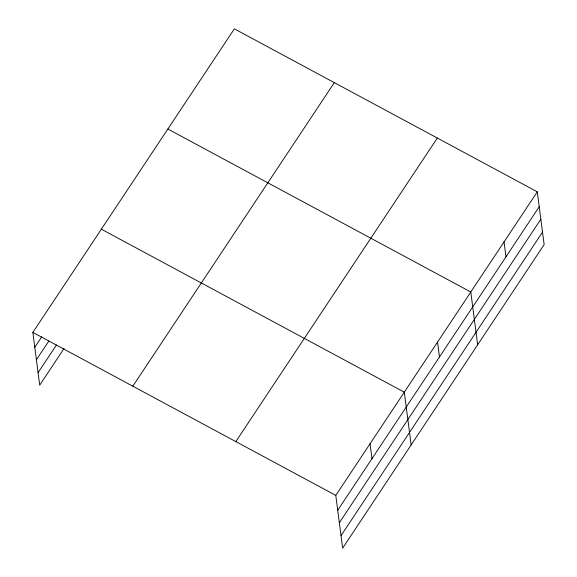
<?xml version="1.0" encoding="UTF-8"?>
<svg xmlns="http://www.w3.org/2000/svg" width="577" height="577" viewBox="0 0 577 577"><rect width="100%" height="100%" fill="white"/><g stroke="black" fill="none" stroke-linecap="round" stroke-linejoin="round"><path stroke-width="0.87" d="M64.033 348.522L39.705 385.169L32.853 332.402L234.356 28.85L537.295 191.831L544.147 244.598L342.644 548.15L335.785 495.383L537.295 191.831M34.786 347.289L41.739 336.817M36.409 359.788L48.821 341.094M38.082 372.67L56.452 344.996M132.825 386.186L334.328 82.634M235.82 441.6L437.323 138.047M337.725 510.27L539.228 206.725M339.348 522.769L540.851 219.224M341.021 535.651L542.524 232.098M167.864 129.024L470.796 292.005L477.648 344.772M101.364 229.192L404.297 392.18L411.156 444.946M32.853 332.402L335.785 495.383M504.046 241.922L505.979 256.808M437.546 342.089L439.479 356.983M370.045 443.778L371.977 458.672"/></g></svg>
